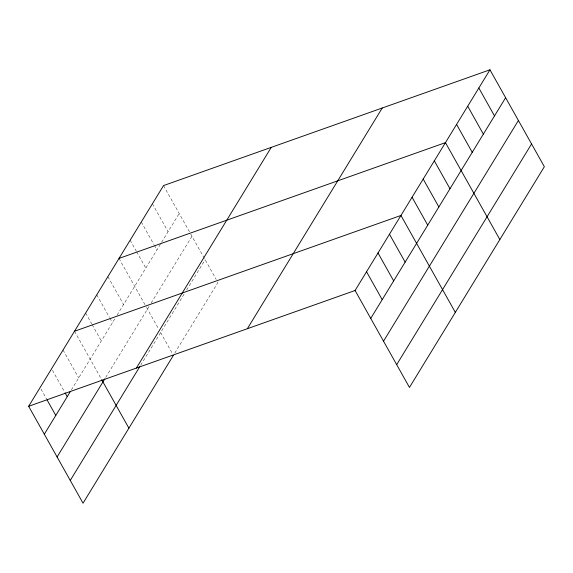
<?xml version="1.0" encoding="UTF-8"?>
<svg xmlns="http://www.w3.org/2000/svg" width="573" height="573" viewBox="0 0 573 573"><rect width="100%" height="100%" fill="white"/><g stroke="black" fill="none" stroke-linecap="round" stroke-linejoin="round"><path stroke-width="0.43" stroke-dasharray="2.87 2.15" d="M71.367 389.919L115.209 318.187M117.064 315.15L161.113 243.074M161.579 242.315L179.199 213.485M105.733 377.378L149.317 306.061M151.172 303.024L191.976 236.255M140.693 365.18L184.277 293.863M186.597 290.067L205.141 259.719M174.801 353.054L217.919 282.496L216.644 280.218M163.534 185.573L190.272 233.218M190.694 233.977L216.214 279.459M152.404 203.787L168.068 231.693M141.28 221.995L153.893 244.478M154.33 245.251L156.938 249.9M130.15 240.202L136.238 251.053M136.675 251.834L145.814 268.114M119.019 258.409L146.187 306.813M146.609 307.572L158.506 328.773M160.633 332.555L172.559 353.813M107.896 276.616L123.553 304.528M96.765 294.83L109.386 317.313M109.815 318.087L112.43 322.735M85.635 313.037L91.73 323.888M92.167 324.662L101.299 340.942M74.511 331.244L101.249 378.889M63.044 350.003L78.709 377.915M52.451 370.316L64.634 392.025M40.984 389.074L46.642 399.152"/><path stroke-width="0.86" d="M173.411 355.324L83.035 503.201L28.65 406.286L163.534 185.573L489.965 69.799L544.35 166.714L409.466 387.427L355.081 290.504L489.965 69.799M44.314 434.198L70.45 391.423M57.092 456.968L104.809 378.889M136.374 368.081L271.258 147.368M70.257 480.432L139.769 366.699M247.357 328.716L382.241 108.003M370.738 318.416L505.622 97.704M383.523 341.186L518.407 120.48M396.688 364.65L531.572 143.938M119.019 258.409L445.45 142.627L499.835 239.55M74.511 331.244L400.942 215.462L455.327 312.385M28.65 406.286L355.081 290.504M478.835 88.006L494.499 115.911M467.704 106.213L483.368 134.125M456.581 124.42L472.238 152.332M434.32 160.841L449.984 188.746M423.196 179.048L438.854 206.96M412.066 197.255L427.73 225.168M389.475 234.228L405.14 262.133M378.008 252.987L393.672 280.899M366.541 271.745L382.205 299.658M101.672 379.648L128.896 428.16M65.064 392.799L67.242 396.674M47.079 399.933L55.774 415.432"/></g></svg>
